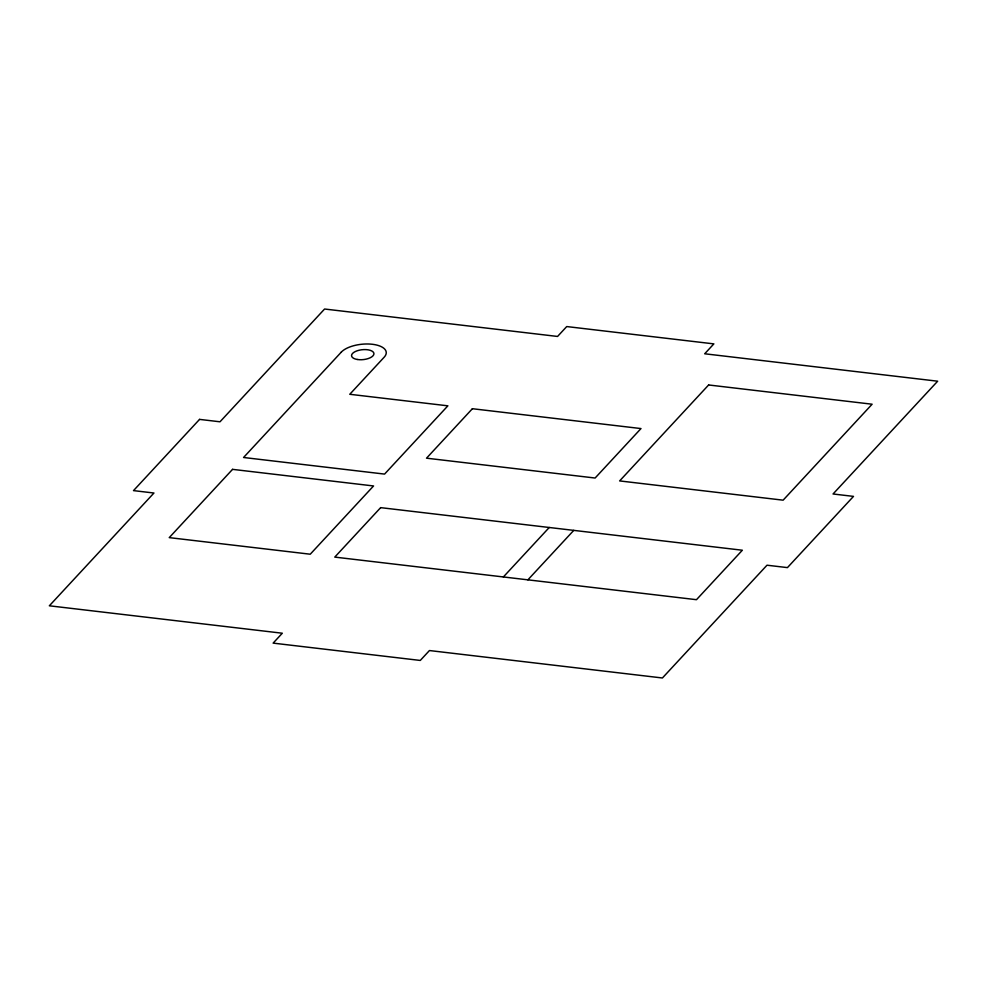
<?xml version="1.0" encoding="UTF-8"?>
<svg xmlns="http://www.w3.org/2000/svg" width="987" height="987" viewBox="0 0 987 987"><rect width="100%" height="100%" fill="white"/><g stroke="black" fill="none" stroke-linecap="round" stroke-linejoin="round"><path stroke-width="1.48" d="M503.37 576.951L549.241 527.49M527.885 579.838L573.755 530.377M199.559 419.389L133.504 490.613L153.947 493.019L49.35 605.796L282.307 633.222L273.14 643.117L420.277 660.439L429.444 650.544L662.413 677.983L766.998 565.206L787.441 567.611L853.496 496.387L833.053 493.981L937.65 381.204L704.693 353.778L713.86 343.883L566.723 326.561L557.556 336.456L324.587 309.017L220.002 421.794L199.559 419.389M232.55 469.356L169.246 537.619L310.251 554.213L373.555 485.962L232.55 469.356M341.28 352.137L243.567 457.487L384.572 474.093L447.876 405.83L349.78 394.282L384.19 357.183A23.626 10.462 -5.9 0 0 372.37 344.278A23.626 10.462 -5.9 0 0 341.28 352.137M380.649 507.639L334.778 557.1L696.477 599.689L742.347 550.228L380.649 507.639M472.391 408.717L426.52 458.178L595.112 478.029L640.982 428.568L472.391 408.717M708.629 384.967L619.639 480.916L783.123 500.175L872.113 404.214L708.629 384.967M357.195 359.465A11.252 4.984 -5.9 0 0 373.937 353.704A11.252 4.984 -5.9 0 0 357.072 350.817A11.252 4.984 -5.9 0 0 357.195 359.465"/></g></svg>
